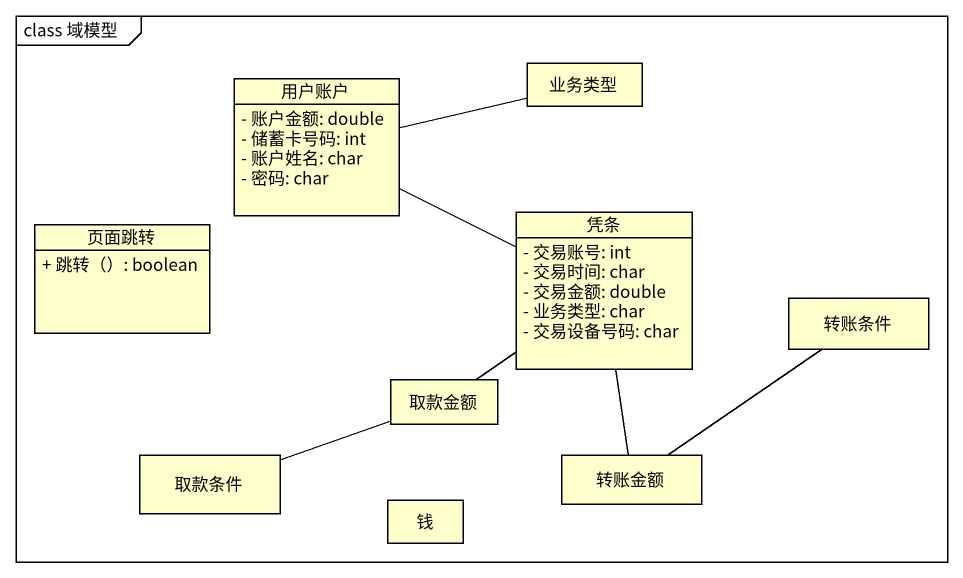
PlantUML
@startuml
mainframe class 域模型
hide circle
hide empty members
skinparam classAttributeIconSize 0
class 业务类型
class 用户账户 {
  - 账户金额: double
  - 储蓄卡号码: int
  - 账户姓名: char
  - 密码: char
}
class 凭条 {
  - 交易账号: int
  - 交易时间: char
  - 交易金额: double
  - 业务类型: char
  - 交易设备号码: char
}
class 页面跳转 {
  + 跳转（）: boolean
}
class 转账条件
class 取款金额
class 取款条件
class 转账金额
class 钱
用户账户 -right- 业务类型
用户账户 -right- 凭条
凭条 -- 取款金额
凭条 -- 转账金额
取款条件 -right- 取款金额
转账金额 -up- 转账条件
@enduml
